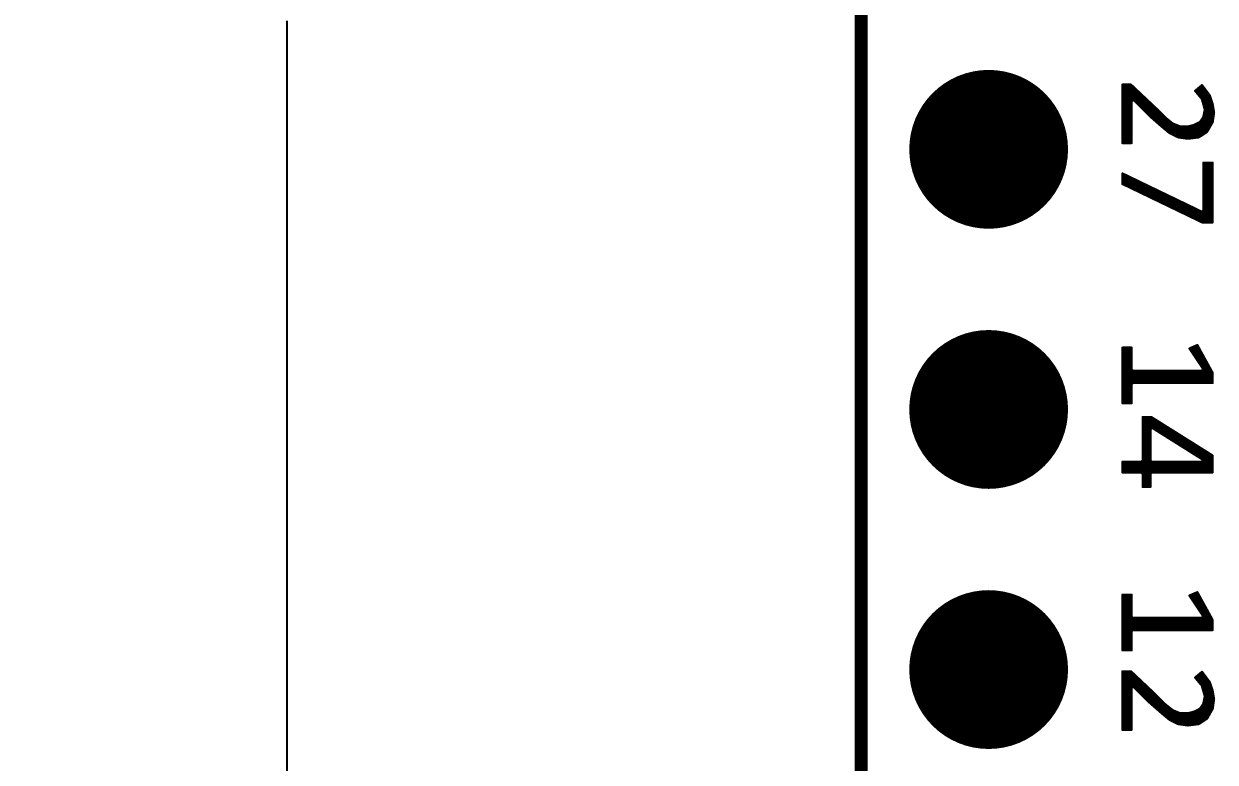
# Model space of a CAD drawing. Extents: x 491.8 to 537.2, y 395.3 to 465.5.
# Drawn here: x 491.82 to 503.46, y 415.63 to 422.84 of the extents above; entities that cross this region are included whole.
import ezdxf

# ---------------------------------------------------------------- set-up
doc = ezdxf.new("R2010")
doc.units = 0
doc.header["$MEASUREMENT"] = 0
doc.layers.get('0').update_dxf_attribs({"linetype": 'CONTINUOUS'})
doc.layers.get('Defpoints').update_dxf_attribs({"linetype": 'CONTINUOUS'})
doc.layers.add('SILKSCREENTOP_P', color=251, linetype='CONTINUOUS')
doc.styles.get("Standard").update_dxf_attribs({"font": 'arial.ttf'})
doc.dimstyles.get("Standard").update_dxf_attribs({"dimtxt": 1.5, "dimasz": 1.5, "dimexe": 0.18, "dimexo": 0, "dimgap": 0.5, "dimtad": 0, "dimtih": 1, "dimtoh": 1, "dimzin": 0, "dimdsep": 46, "dimtxsty": 'Standard', "dimcen": 0.09, "dimadec": 0, "dimazin": 0, "dimtfac": 1, "dimtofl": 0, "dimtmove": 2, "dimatfit": 3, "dimfxl": 1, "dimtolj": 1, "dimtzin": 0, "dimarcsym": 0})

# ---------------------------------------------------------------- blocks, each defined once
blk = doc.blocks.new('ROUND_1')
at = {"const_width": 0.0127}
blk.add_lwpolyline([(-0.00635, 0, 1), (0.00635, 0, 1)], format="xyb", close=True, dxfattribs=at)
blk = doc.blocks.new('ROUND_370')
at = {"const_width": 0.77546}
blk.add_lwpolyline([(-0.38773, 0, 1), (0.38773, 0, 1)], format="xyb", close=True, dxfattribs=at)
blk = doc.blocks.new('*D53')
at = {"color": 0, "linetype": 'Continuous', "lineweight": -2}
for p, q in [((501.032, 448.26), (494.215, 448.26)), ((494.395, 446.76), (494.395, 425.396)), ((494.395, 401.5), (494.395, 422.864)), ((501.032, 400), (494.215, 400))]:
    blk.add_line(p, q, dxfattribs=at)
at = {"color": 0, "linetype": 'Continuous'}
for points in [[(494.145, 446.76), (494.645, 446.76), (494.395, 448.26)], [(494.145, 401.5), (494.645, 401.5), (494.395, 400)]]:
    blk.add_solid(points, dxfattribs=at)
at = {"layer": 'Defpoints', "color": 0, "linetype": 'Continuous'}
for p in [(501.032, 448.26), (494.395, 400), (501.032, 400)]:
    blk.add_point(p, dxfattribs=at)
at = {"color": 0, "linetype": 'Continuous', "insert": (494.395, 424.13), "char_height": 1.5, "attachment_point": 5}
blk.add_mtext('\\A1;48.26', dxfattribs=at)

msp = doc.modelspace()

# ---------------------------------------------------------------- linework, layer by layer
at = {"const_width": 0.127}
msp.add_lwpolyline([(500.000016, 400.99996), (500.000016, 447.259964)], dxfattribs=at)
at = {"layer": 'SILKSCREENTOP_P', "const_width": 0.0254}
for points in [[(502.633742, 422.240456), (502.552716, 422.240456)], [(502.552716, 422.240456), (502.552716, 421.673274)], [(502.5644, 421.673274), (502.5644, 422.240456)], [(502.5898, 421.673274), (502.5898, 422.240456)], [(502.6152, 421.673274), (502.6152, 422.240456)], [(502.869708, 422.018206), (502.633742, 422.240456)], [(502.6406, 422.08704), (502.6406, 422.234106)], [(503.328178, 422.234868), (503.263408, 422.18102)], [(503.3264, 422.105328), (503.3264, 422.233598)], [(503.403616, 422.134284), (503.328178, 422.234868)], [(502.666, 422.088818), (502.666, 422.21023)], [(502.6914, 422.063418), (502.6914, 422.186354)], [(502.7168, 422.038018), (502.7168, 422.162224)], [(502.7422, 422.012618), (502.7422, 422.138348)], [(502.7676, 421.987218), (502.7676, 422.114472)], [(503.263408, 422.18102), (503.325892, 422.10609)], [(503.2756, 422.166542), (503.2756, 422.19118)], [(503.301, 422.136062), (503.301, 422.212262)], [(503.3518, 422.019222), (503.3518, 422.203372)], [(503.3772, 421.782494), (503.3772, 422.169336)], [(503.4026, 421.826944), (503.4026, 422.135554)], [(503.430794, 422.052496), (503.403616, 422.134284)], [(502.640092, 422.083992), (502.661936, 422.092882)], [(502.640092, 421.673274), (502.640092, 422.083992)], [(502.661936, 422.092882), (502.816876, 421.937942)], [(502.793, 421.961818), (502.793, 422.090596)], [(502.8184, 421.936418), (502.8184, 422.06672)], [(502.8438, 421.91432), (502.8438, 422.042844)], [(502.8692, 421.891968), (502.8692, 422.018968)], [(502.968514, 421.919654), (502.869708, 422.018206)], [(503.325892, 422.10609), (503.328432, 422.101518)], [(503.328432, 422.101518), (503.356626, 422.002712)], [(503.35688, 421.996616), (503.342656, 421.926258)], [(503.356626, 422.002712), (503.35688, 421.996616)], [(503.428, 421.871394), (503.428, 422.060878)], [(503.444256, 421.970962), (503.430794, 422.052496)], [(502.816876, 421.937942), (502.929144, 421.839644)], [(502.8946, 421.86987), (502.8946, 421.993568)], [(502.92, 421.847518), (502.92, 421.968168)], [(502.9454, 421.826182), (502.9454, 421.942768)], [(502.96953, 421.918638), (502.968514, 421.919654)], [(503.040142, 421.86225), (502.96953, 421.918638)], [(502.9708, 421.804846), (502.9708, 421.917622)], [(502.9962, 421.783764), (502.9962, 421.897302)], [(503.312684, 421.879268), (503.307604, 421.87495)], [(503.340878, 421.921686), (503.312684, 421.879268)], [(503.3264, 421.748458), (503.3264, 421.900096)], [(503.342656, 421.926258), (503.340878, 421.921686)], [(503.3518, 421.765476), (503.3518, 421.971724)], [(503.430794, 421.876474), (503.444256, 421.970962)], [(502.929144, 421.839644), (503.01271, 421.770048)], [(503.01271, 421.770048), (503.094244, 421.729408)], [(503.0216, 421.765476), (503.0216, 421.876982)], [(503.04319, 421.860472), (503.040142, 421.86225)], [(503.113802, 421.832278), (503.04319, 421.860472)], [(503.047, 421.752776), (503.047, 421.858948)], [(503.0724, 421.740076), (503.0724, 421.848788)], [(503.0978, 421.728646), (503.0978, 421.838628)], [(503.118628, 421.831262), (503.113802, 421.832278)], [(503.188986, 421.831262), (503.118628, 421.831262)], [(503.1232, 421.72509), (503.1232, 421.831262)], [(503.1486, 421.721534), (503.1486, 421.831262)], [(503.174, 421.717978), (503.174, 421.831262)], [(503.192288, 421.83177), (503.188986, 421.831262)], [(503.248676, 421.84574), (503.192288, 421.83177)], [(503.1994, 421.716962), (503.1994, 421.833548)], [(503.2248, 421.720264), (503.2248, 421.839898)], [(503.251216, 421.846756), (503.248676, 421.84574)], [(503.2502, 421.723312), (503.2502, 421.846248)], [(503.307604, 421.87495), (503.251216, 421.846756)], [(503.2756, 421.726614), (503.2756, 421.858948)], [(503.297444, 421.729154), (503.3772, 421.78224)], [(503.301, 421.731694), (503.301, 421.871648)], [(503.3772, 421.78224), (503.430794, 421.876474)], [(502.552716, 421.673274), (502.640092, 421.673274)], [(503.094244, 421.729408), (503.18924, 421.715692)], [(503.18924, 421.715692), (503.297444, 421.729154)], [(503.430286, 421.478456), (503.34291, 421.478456)], [(503.34291, 421.478456), (503.34291, 421.01135)], [(503.3518, 420.89705), (503.3518, 421.478456)], [(503.3772, 420.89705), (503.3772, 421.478456)], [(503.4026, 420.89705), (503.4026, 421.478456)], [(503.428, 420.89705), (503.428, 421.478456)], [(503.430286, 420.89705), (503.430286, 421.478456)], [(503.324622, 420.99992), (502.552716, 421.372284)], [(502.552716, 421.372284), (502.552716, 421.273478)], [(502.5644, 421.26789), (502.5644, 421.366696)], [(502.5898, 421.255444), (502.5898, 421.35425)], [(502.6152, 421.243252), (502.6152, 421.342058)], [(502.6406, 421.23106), (502.6406, 421.329866)], [(502.666, 421.218868), (502.666, 421.317674)], [(502.6914, 421.206422), (502.6914, 421.305228)], [(502.552716, 421.273478), (503.333004, 420.89705)], [(502.7168, 421.19423), (502.7168, 421.293036)], [(502.7422, 421.182038), (502.7422, 421.280844)], [(502.7676, 421.169846), (502.7676, 421.268652)], [(502.793, 421.157654), (502.793, 421.25646)], [(502.8184, 421.145208), (502.8184, 421.244014)], [(502.8438, 421.133016), (502.8438, 421.231822)], [(502.8692, 421.120824), (502.8692, 421.21963)], [(502.8946, 421.108632), (502.8946, 421.207438)], [(502.92, 421.09644), (502.92, 421.195246)], [(502.9454, 421.083994), (502.9454, 421.1828)], [(502.9708, 421.071802), (502.9708, 421.170608)], [(502.9962, 421.05961), (502.9962, 421.158416)], [(503.0216, 421.047418), (503.0216, 421.146224)], [(503.047, 421.034972), (503.047, 421.133778)], [(503.0724, 421.02278), (503.0724, 421.121586)], [(503.0978, 421.010588), (503.0978, 421.109394)], [(503.1232, 420.998396), (503.1232, 421.097202)], [(503.1486, 420.986204), (503.1486, 421.08501)], [(503.174, 420.973758), (503.174, 421.072564)], [(503.1994, 420.961566), (503.1994, 421.060372)], [(503.2248, 420.949374), (503.2248, 421.04818)], [(503.2502, 420.937182), (503.2502, 421.035988)], [(503.2756, 420.92499), (503.2756, 421.023796)], [(503.301, 420.912544), (503.301, 421.01135)], [(503.34291, 421.01135), (503.324622, 420.99992)], [(503.3264, 420.900352), (503.3264, 420.999412)], [(503.333004, 420.89705), (503.430286, 420.89705)], [(502.640092, 419.672262), (502.552716, 419.672262)], [(502.552716, 419.672262), (502.552716, 419.133274)], [(502.5644, 419.133274), (502.5644, 419.672262)], [(502.5898, 419.133274), (502.5898, 419.672262)], [(502.6152, 419.133274), (502.6152, 419.672262)], [(502.640092, 419.459156), (502.640092, 419.672262)], [(503.282204, 419.6969), (503.208036, 419.66515)], [(503.2248, 419.640258), (503.2248, 419.672262)], [(503.2502, 419.602158), (503.2502, 419.683184)], [(503.2756, 419.564058), (503.2756, 419.694106)], [(503.430286, 419.42766), (503.282204, 419.6969)], [(503.208036, 419.66515), (503.340878, 419.466268)], [(503.301, 419.525958), (503.301, 419.663118)], [(503.3264, 419.487858), (503.3264, 419.61689)], [(503.3518, 419.330886), (503.3518, 419.570662)], [(502.652792, 419.446456), (502.640092, 419.459156)], [(502.6406, 419.321234), (502.6406, 419.456108)], [(503.33021, 419.446456), (502.652792, 419.446456)], [(502.666, 419.330886), (502.666, 419.446456)], [(502.6914, 419.330886), (502.6914, 419.446456)], [(502.7168, 419.330886), (502.7168, 419.446456)], [(502.7422, 419.330886), (502.7422, 419.446456)], [(502.7676, 419.330886), (502.7676, 419.446456)], [(502.793, 419.330886), (502.793, 419.446456)], [(502.8184, 419.330886), (502.8184, 419.446456)], [(502.8438, 419.330886), (502.8438, 419.446456)], [(502.8692, 419.330886), (502.8692, 419.446456)], [(502.8946, 419.330886), (502.8946, 419.446456)], [(502.92, 419.330886), (502.92, 419.446456)], [(502.9454, 419.330886), (502.9454, 419.446456)], [(502.9708, 419.330886), (502.9708, 419.446456)], [(502.9962, 419.330886), (502.9962, 419.446456)], [(503.0216, 419.330886), (503.0216, 419.446456)], [(503.047, 419.330886), (503.047, 419.446456)], [(503.0724, 419.330886), (503.0724, 419.446456)], [(503.0978, 419.330886), (503.0978, 419.446456)], [(503.1232, 419.330886), (503.1232, 419.446456)], [(503.1486, 419.330886), (503.1486, 419.446456)], [(503.174, 419.330886), (503.174, 419.446456)], [(503.1994, 419.330886), (503.1994, 419.446456)], [(503.2248, 419.330886), (503.2248, 419.446456)], [(503.2502, 419.330886), (503.2502, 419.446456)], [(503.2756, 419.330886), (503.2756, 419.446456)], [(503.301, 419.330886), (503.301, 419.446456)], [(503.3264, 419.330886), (503.3264, 419.446456)], [(503.340878, 419.466268), (503.33021, 419.446456)], [(503.3772, 419.330886), (503.3772, 419.524434)], [(503.4026, 419.330886), (503.4026, 419.478206)], [(502.640092, 419.318186), (502.652792, 419.330886)], [(502.652792, 419.330886), (503.430286, 419.330886)], [(503.428, 419.330886), (503.428, 419.432232)], [(503.430286, 419.330886), (503.430286, 419.42766)], [(502.640092, 419.133274), (502.640092, 419.318186)], [(502.552716, 419.133274), (502.640092, 419.133274)], [(502.832624, 418.994844), (502.750328, 418.994844)], [(502.750328, 418.994844), (502.750328, 418.570156)], [(502.7676, 418.314886), (502.7676, 418.994844)], [(502.793, 418.314886), (502.793, 418.994844)], [(502.8184, 418.314886), (502.8184, 418.994844)], [(503.430286, 418.619686), (502.832624, 418.994844)], [(502.8438, 418.890958), (502.8438, 418.987986)], [(502.8692, 418.874956), (502.8692, 418.971984)], [(502.823734, 418.880544), (502.843038, 418.891466)], [(502.823734, 418.570156), (502.823734, 418.880544)], [(502.843038, 418.891466), (503.337068, 418.581078)], [(502.8946, 418.858954), (502.8946, 418.955982)], [(502.92, 418.842952), (502.92, 418.940234)], [(502.9454, 418.827204), (502.9454, 418.924232)], [(502.9708, 418.811202), (502.9708, 418.90823)], [(502.9962, 418.7952), (502.9962, 418.892228)], [(503.0216, 418.779198), (503.0216, 418.876226)], [(503.047, 418.763196), (503.047, 418.860478)], [(503.0724, 418.747194), (503.0724, 418.844476)], [(503.0978, 418.731192), (503.0978, 418.828474)], [(503.1232, 418.715444), (503.1232, 418.812472)], [(503.1486, 418.699442), (503.1486, 418.79647)], [(503.174, 418.68344), (503.174, 418.780722)], [(503.1994, 418.667438), (503.1994, 418.76472)], [(503.2248, 418.651436), (503.2248, 418.748718)], [(503.2502, 418.635434), (503.2502, 418.732716)], [(503.2756, 418.619432), (503.2756, 418.716968)], [(503.301, 418.603684), (503.301, 418.700966)], [(503.3264, 418.587682), (503.3264, 418.684964)], [(503.3518, 418.455856), (503.3518, 418.668962)], [(503.3772, 418.455856), (503.3772, 418.65296)], [(503.4026, 418.455856), (503.4026, 418.637212)], [(503.428, 418.455856), (503.428, 418.62121)], [(502.737628, 418.557456), (502.552716, 418.557456)], [(502.552716, 418.557456), (502.552716, 418.455856)], [(502.5644, 418.455856), (502.5644, 418.557456)], [(502.5898, 418.455856), (502.5898, 418.557456)], [(502.6152, 418.455856), (502.6152, 418.557456)], [(502.6406, 418.455856), (502.6406, 418.557456)], [(502.666, 418.455856), (502.666, 418.557456)], [(502.6914, 418.455856), (502.6914, 418.557456)], [(502.7168, 418.455856), (502.7168, 418.557456)], [(502.750328, 418.570156), (502.737628, 418.557456)], [(502.7422, 418.455094), (502.7422, 418.558472)], [(502.836434, 418.557456), (502.823734, 418.570156)], [(503.33021, 418.557456), (502.836434, 418.557456)], [(502.8438, 418.455856), (502.8438, 418.557456)], [(502.8692, 418.455856), (502.8692, 418.557456)], [(502.8946, 418.455856), (502.8946, 418.557456)], [(502.92, 418.455856), (502.92, 418.557456)], [(502.9454, 418.455856), (502.9454, 418.557456)], [(502.9708, 418.455856), (502.9708, 418.557456)], [(502.9962, 418.455856), (502.9962, 418.557456)], [(503.0216, 418.455856), (503.0216, 418.557456)], [(503.047, 418.455856), (503.047, 418.557456)], [(503.0724, 418.455856), (503.0724, 418.557456)], [(503.0978, 418.455856), (503.0978, 418.557456)], [(503.1232, 418.455856), (503.1232, 418.557456)], [(503.1486, 418.455856), (503.1486, 418.557456)], [(503.174, 418.455856), (503.174, 418.557456)], [(503.1994, 418.455856), (503.1994, 418.557456)], [(503.2248, 418.455856), (503.2248, 418.557456)], [(503.2502, 418.455856), (503.2502, 418.557456)], [(503.2756, 418.455856), (503.2756, 418.557456)], [(503.301, 418.455856), (503.301, 418.557456)], [(503.3264, 418.455856), (503.3264, 418.557456)], [(503.337068, 418.581078), (503.33021, 418.557456)], [(503.430286, 418.455856), (503.430286, 418.619686)], [(502.552716, 418.455856), (502.737628, 418.455856)], [(502.737628, 418.455856), (502.750328, 418.443156)], [(502.750328, 418.443156), (502.750328, 418.314886)], [(502.823734, 418.443156), (502.836434, 418.455856)], [(502.823734, 418.314886), (502.823734, 418.443156)], [(502.836434, 418.455856), (503.430286, 418.455856)], [(502.750328, 418.314886), (502.823734, 418.314886)], [(502.640092, 417.259262), (502.552716, 417.259262)], [(502.552716, 417.259262), (502.552716, 416.720274)], [(502.5644, 416.720274), (502.5644, 417.259262)], [(502.5898, 416.720274), (502.5898, 417.259262)], [(502.6152, 416.720274), (502.6152, 417.259262)], [(502.640092, 417.046156), (502.640092, 417.259262)], [(503.282204, 417.2839), (503.208036, 417.25215)], [(503.208036, 417.25215), (503.340878, 417.053268)], [(503.2248, 417.227258), (503.2248, 417.259262)], [(503.2502, 417.189158), (503.2502, 417.270184)], [(503.2756, 417.151058), (503.2756, 417.281106)], [(503.430286, 417.01466), (503.282204, 417.2839)], [(503.301, 417.112958), (503.301, 417.250118)], [(503.3264, 417.074858), (503.3264, 417.20389)], [(503.3518, 416.917886), (503.3518, 417.157662)], [(503.3772, 416.917886), (503.3772, 417.111434)], [(502.652792, 417.033456), (502.640092, 417.046156)], [(502.6406, 416.908234), (502.6406, 417.043108)], [(503.33021, 417.033456), (502.652792, 417.033456)], [(502.666, 416.917886), (502.666, 417.033456)], [(502.6914, 416.917886), (502.6914, 417.033456)], [(502.7168, 416.917886), (502.7168, 417.033456)], [(502.7422, 416.917886), (502.7422, 417.033456)], [(502.7676, 416.917886), (502.7676, 417.033456)], [(502.793, 416.917886), (502.793, 417.033456)], [(502.8184, 416.917886), (502.8184, 417.033456)], [(502.8438, 416.917886), (502.8438, 417.033456)], [(502.8692, 416.917886), (502.8692, 417.033456)], [(502.8946, 416.917886), (502.8946, 417.033456)], [(502.92, 416.917886), (502.92, 417.033456)], [(502.9454, 416.917886), (502.9454, 417.033456)], [(502.9708, 416.917886), (502.9708, 417.033456)], [(502.9962, 416.917886), (502.9962, 417.033456)], [(503.0216, 416.917886), (503.0216, 417.033456)], [(503.047, 416.917886), (503.047, 417.033456)], [(503.0724, 416.917886), (503.0724, 417.033456)], [(503.0978, 416.917886), (503.0978, 417.033456)], [(503.1232, 416.917886), (503.1232, 417.033456)], [(503.1486, 416.917886), (503.1486, 417.033456)], [(503.174, 416.917886), (503.174, 417.033456)], [(503.1994, 416.917886), (503.1994, 417.033456)], [(503.2248, 416.917886), (503.2248, 417.033456)], [(503.2502, 416.917886), (503.2502, 417.033456)], [(503.2756, 416.917886), (503.2756, 417.033456)], [(503.301, 416.917886), (503.301, 417.033456)], [(503.3264, 416.917886), (503.3264, 417.033456)], [(503.340878, 417.053268), (503.33021, 417.033456)], [(503.4026, 416.917886), (503.4026, 417.065206)], [(503.428, 416.917886), (503.428, 417.019232)], [(503.430286, 416.917886), (503.430286, 417.01466)], [(502.640092, 416.905186), (502.652792, 416.917886)], [(502.640092, 416.720274), (502.640092, 416.905186)], [(502.652792, 416.917886), (503.430286, 416.917886)], [(502.552716, 416.720274), (502.640092, 416.720274)], [(502.633742, 416.511486), (502.552716, 416.511486)], [(502.552716, 416.511486), (502.552716, 415.94405)], [(502.5644, 415.94405), (502.5644, 416.511486)], [(502.5898, 415.94405), (502.5898, 416.511486)], [(502.6152, 415.94405), (502.6152, 416.511486)], [(502.869708, 416.289236), (502.633742, 416.511486)], [(502.6406, 416.35807), (502.6406, 416.504882)], [(502.666, 416.359594), (502.666, 416.481006)], [(502.6914, 416.334194), (502.6914, 416.45713)], [(502.7168, 416.308794), (502.7168, 416.433254)], [(503.328178, 416.505898), (503.263408, 416.45205)], [(503.263408, 416.45205), (503.325892, 416.37712)], [(503.2756, 416.437318), (503.2756, 416.461956)], [(503.301, 416.406838), (503.301, 416.483292)], [(503.3264, 416.376358), (503.3264, 416.504374)], [(503.403616, 416.405314), (503.328178, 416.505898)], [(503.3518, 416.290252), (503.3518, 416.474148)], [(503.3772, 416.05327), (503.3772, 416.440366)], [(502.640092, 416.354768), (502.661936, 416.363658)], [(502.640092, 415.94405), (502.640092, 416.354768)], [(502.661936, 416.363658), (502.816876, 416.208718)], [(502.7422, 416.283394), (502.7422, 416.409378)], [(502.7676, 416.257994), (502.7676, 416.385502)], [(502.793, 416.232594), (502.793, 416.361626)], [(502.8184, 416.207448), (502.8184, 416.337496)], [(502.8438, 416.185096), (502.8438, 416.31362)], [(503.325892, 416.37712), (503.328432, 416.372294)], [(503.328432, 416.372294), (503.356626, 416.273488)], [(503.4026, 416.09772), (503.4026, 416.40633)], [(503.430794, 416.323526), (503.403616, 416.405314)], [(503.428, 416.14217), (503.428, 416.331654)], [(503.444256, 416.241738), (503.430794, 416.323526)], [(502.816876, 416.208718), (502.929144, 416.11042)], [(502.8692, 416.162998), (502.8692, 416.289744)], [(502.968514, 416.190684), (502.869708, 416.289236)], [(502.8946, 416.140646), (502.8946, 416.264344)], [(502.92, 416.118548), (502.92, 416.238944)], [(502.9454, 416.096958), (502.9454, 416.213544)], [(502.96953, 416.189668), (502.968514, 416.190684)], [(503.040142, 416.13328), (502.96953, 416.189668)], [(502.9708, 416.075876), (502.9708, 416.188652)], [(503.340878, 416.192462), (503.312684, 416.150298)], [(503.342656, 416.197034), (503.340878, 416.192462)], [(503.35688, 416.267646), (503.342656, 416.197034)], [(503.3518, 416.036252), (503.3518, 416.242754)], [(503.356626, 416.273488), (503.35688, 416.267646)], [(503.430794, 416.14725), (503.444256, 416.241738)], [(502.929144, 416.11042), (503.01271, 416.040824)], [(502.9962, 416.05454), (502.9962, 416.168332)], [(503.0216, 416.036506), (503.0216, 416.148012)], [(503.04319, 416.131248), (503.040142, 416.13328)], [(503.113802, 416.103054), (503.04319, 416.131248)], [(503.047, 416.023806), (503.047, 416.129724)], [(503.0724, 416.011106), (503.0724, 416.119564)], [(503.0978, 415.999676), (503.0978, 416.109404)], [(503.118628, 416.102292), (503.113802, 416.103054)], [(503.188986, 416.102292), (503.118628, 416.102292)], [(503.1232, 415.99612), (503.1232, 416.102292)], [(503.1486, 415.99231), (503.1486, 416.102292)], [(503.174, 415.988754), (503.174, 416.102292)], [(503.192288, 416.102546), (503.188986, 416.102292)], [(503.248676, 416.11677), (503.192288, 416.102546)], [(503.1994, 415.987738), (503.1994, 416.104324)], [(503.2248, 415.99104), (503.2248, 416.110674)], [(503.251216, 416.117532), (503.248676, 416.11677)], [(503.2502, 415.994088), (503.2502, 416.117278)], [(503.307604, 416.14598), (503.251216, 416.117532)], [(503.2756, 415.99739), (503.2756, 416.129724)], [(503.301, 416.00247), (503.301, 416.142424)], [(503.312684, 416.150298), (503.307604, 416.14598)], [(503.3264, 416.019488), (503.3264, 416.170872)], [(503.3772, 416.05327), (503.430794, 416.14725)], [(503.01271, 416.040824), (503.094244, 416.000184)], [(503.094244, 416.000184), (503.18924, 415.986468)], [(503.18924, 415.986468), (503.297444, 416.000184)], [(503.297444, 416.000184), (503.3772, 416.05327)], [(502.552716, 415.94405), (502.640092, 415.94405)]]:
    msp.add_lwpolyline(points, dxfattribs=at)

# ---------------------------------------------------------------- block references
for p in [(501.244616, 421.610282), (501.244616, 419.070282), (501.244616, 416.530282)]:
    msp.add_blockref('ROUND_370', p)
at = {"layer": 'SILKSCREENTOP_P'}
for p in [(502.552716, 422.240456), (502.5644, 422.240456), (502.5898, 422.240456), (502.6152, 422.240456), (502.633742, 422.240456), (502.6406, 422.234106), (503.3264, 422.233598), (503.328178, 422.234868), (502.666, 422.21023), (502.6914, 422.186354), (502.7168, 422.162224), (502.7422, 422.138348), (502.7676, 422.114472), (503.263408, 422.18102), (503.2756, 422.19118), (503.2756, 422.166542), (503.301, 422.212262), (503.301, 422.136062), (503.3518, 422.203372), (503.3772, 422.169336), (503.4026, 422.135554), (503.403616, 422.134284), (502.640092, 422.083992), (502.6406, 422.08704), (502.661936, 422.092882), (502.666, 422.088818), (502.6914, 422.063418), (502.7168, 422.038018), (502.7422, 422.012618), (502.793, 422.090596), (502.8184, 422.06672), (502.8438, 422.042844), (502.8692, 422.018968), (502.869708, 422.018206), (503.325892, 422.10609), (503.3264, 422.105328), (503.328432, 422.101518), (503.3518, 422.019222), (503.356626, 422.002712), (503.35688, 421.996616), (503.428, 422.060878), (503.430794, 422.052496), (502.7676, 421.987218), (502.793, 421.961818), (502.816876, 421.937942), (502.8184, 421.936418), (502.8438, 421.91432), (502.8692, 421.891968), (502.8946, 421.993568), (502.92, 421.968168), (502.9454, 421.942768), (502.968514, 421.919654), (502.96953, 421.918638), (502.9708, 421.917622), (502.9962, 421.897302), (503.312684, 421.879268), (503.3264, 421.900096), (503.340878, 421.921686), (503.342656, 421.926258), (503.3518, 421.971724), (503.444256, 421.970962), (503.444256, 421.970962), (502.8946, 421.86987), (502.92, 421.847518), (502.929144, 421.839644), (502.9454, 421.826182), (502.9708, 421.804846), (502.9962, 421.783764), (503.01271, 421.770048), (503.0216, 421.876982), (503.0216, 421.765476), (503.040142, 421.86225), (503.04319, 421.860472), (503.047, 421.858948), (503.0724, 421.848788), (503.0978, 421.838628), (503.113802, 421.832278), (503.118628, 421.831262), (503.1232, 421.831262), (503.1486, 421.831262), (503.174, 421.831262), (503.188986, 421.831262), (503.192288, 421.83177), (503.1994, 421.833548), (503.2248, 421.839898), (503.248676, 421.84574), (503.2502, 421.846248), (503.251216, 421.846756), (503.2756, 421.858948), (503.301, 421.871648), (503.307604, 421.87495), (503.3518, 421.765476), (503.3772, 421.782494), (503.3772, 421.78224), (503.4026, 421.826944), (503.428, 421.871394), (503.430794, 421.876474), (502.552716, 421.673274), (502.5644, 421.673274), (502.5898, 421.673274), (502.6152, 421.673274), (502.640092, 421.673274), (503.047, 421.752776), (503.0724, 421.740076), (503.094244, 421.729408), (503.094244, 421.729408), (503.0978, 421.728646), (503.1232, 421.72509), (503.1486, 421.721534), (503.174, 421.717978), (503.18924, 421.715692), (503.1994, 421.716962), (503.2248, 421.720264), (503.2502, 421.723312), (503.2756, 421.726614), (503.297444, 421.729154), (503.301, 421.731694), (503.3264, 421.748458), (503.34291, 421.478456), (503.3518, 421.478456), (503.3772, 421.478456), (503.4026, 421.478456), (503.428, 421.478456), (503.430286, 421.478456), (503.430286, 421.478456), (502.552716, 421.372284), (502.5644, 421.366696), (502.5898, 421.35425), (502.6152, 421.342058), (502.6406, 421.329866), (502.666, 421.317674), (502.6914, 421.305228), (502.552716, 421.273478), (502.5644, 421.26789), (502.5898, 421.255444), (502.6152, 421.243252), (502.6406, 421.23106), (502.666, 421.218868), (502.6914, 421.206422), (502.7168, 421.293036), (502.7168, 421.19423), (502.7422, 421.280844), (502.7422, 421.182038), (502.7676, 421.268652), (502.793, 421.25646), (502.8184, 421.244014), (502.8438, 421.231822), (502.8692, 421.21963), (502.8946, 421.207438), (502.92, 421.195246), (502.9454, 421.1828), (502.7676, 421.169846), (502.793, 421.157654), (502.8184, 421.145208), (502.8438, 421.133016), (502.8692, 421.120824), (502.8946, 421.108632), (502.92, 421.09644), (502.9454, 421.083994), (502.9708, 421.170608), (502.9708, 421.071802), (502.9962, 421.158416), (503.0216, 421.146224), (503.047, 421.133778), (503.0724, 421.121586), (503.0978, 421.109394), (503.1232, 421.097202), (503.1486, 421.08501), (503.174, 421.072564), (502.9962, 421.05961), (503.0216, 421.047418), (503.047, 421.034972), (503.0724, 421.02278), (503.0978, 421.010588), (503.1232, 420.998396), (503.1486, 420.986204), (503.174, 420.973758), (503.1994, 421.060372), (503.1994, 420.961566), (503.2248, 421.04818), (503.2248, 420.949374), (503.2502, 421.035988), (503.2756, 421.023796), (503.301, 421.01135), (503.324622, 420.99992), (503.3264, 420.999412), (503.34291, 421.01135), (503.2502, 420.937182), (503.2756, 420.92499), (503.301, 420.912544), (503.3264, 420.900352), (503.333004, 420.89705), (503.3518, 420.89705), (503.3772, 420.89705), (503.4026, 420.89705), (503.428, 420.89705), (503.430286, 420.89705), (502.552716, 419.672262), (502.5644, 419.672262), (502.5898, 419.672262), (502.6152, 419.672262), (502.640092, 419.672262), (503.2248, 419.672262), (503.2502, 419.683184), (503.2756, 419.694106), (503.282204, 419.6969), (503.208036, 419.66515), (503.2248, 419.640258), (503.2502, 419.602158), (503.2756, 419.564058), (503.301, 419.663118), (503.3264, 419.61689), (503.3518, 419.570662), (502.640092, 419.459156), (502.6406, 419.456108), (502.652792, 419.446456), (502.666, 419.446456), (502.6914, 419.446456), (502.7168, 419.446456), (502.7422, 419.446456), (502.7676, 419.446456), (502.793, 419.446456), (502.8184, 419.446456), (502.8438, 419.446456), (502.8692, 419.446456), (502.8946, 419.446456), (502.92, 419.446456), (502.9454, 419.446456), (502.9708, 419.446456), (502.9962, 419.446456), (503.0216, 419.446456), (503.047, 419.446456), (503.0724, 419.446456), (503.0978, 419.446456), (503.1232, 419.446456), (503.1486, 419.446456), (503.174, 419.446456), (503.1994, 419.446456), (503.2248, 419.446456), (503.2502, 419.446456), (503.2756, 419.446456), (503.301, 419.525958), (503.301, 419.446456), (503.3264, 419.487858), (503.3264, 419.446456), (503.33021, 419.446456), (503.340878, 419.466268), (503.3772, 419.524434), (503.4026, 419.478206), (502.6406, 419.321234), (502.652792, 419.330886), (502.666, 419.330886), (502.6914, 419.330886), (502.7168, 419.330886), (502.7422, 419.330886), (502.7676, 419.330886), (502.793, 419.330886), (502.8184, 419.330886), (502.8438, 419.330886), (502.8692, 419.330886), (502.8946, 419.330886), (502.92, 419.330886), (502.9454, 419.330886), (502.9708, 419.330886), (502.9962, 419.330886), (503.0216, 419.330886), (503.047, 419.330886), (503.0724, 419.330886), (503.0978, 419.330886), (503.1232, 419.330886), (503.1486, 419.330886), (503.174, 419.330886), (503.1994, 419.330886), (503.2248, 419.330886), (503.2502, 419.330886), (503.2756, 419.330886), (503.301, 419.330886), (503.3264, 419.330886), (503.3518, 419.330886), (503.3772, 419.330886), (503.4026, 419.330886), (503.428, 419.432232), (503.428, 419.330886), (503.430286, 419.42766), (503.430286, 419.42766), (503.430286, 419.330886), (502.640092, 419.318186), (502.552716, 419.133274), (502.5644, 419.133274), (502.5898, 419.133274), (502.6152, 419.133274), (502.640092, 419.133274), (502.750328, 418.994844), (502.7676, 418.994844), (502.793, 418.994844), (502.8184, 418.994844), (502.832624, 418.994844), (502.8438, 418.987986), (502.8692, 418.971984), (502.823734, 418.880544), (502.843038, 418.891466), (502.8438, 418.890958), (502.8692, 418.874956), (502.8946, 418.955982), (502.8946, 418.858954), (502.92, 418.940234), (502.9454, 418.924232), (502.9708, 418.90823), (502.9962, 418.892228), (503.0216, 418.876226), (503.047, 418.860478), (502.92, 418.842952), (502.9454, 418.827204), (502.9708, 418.811202), (502.9962, 418.7952), (503.0216, 418.779198), (503.047, 418.763196), (503.0724, 418.844476), (503.0724, 418.747194), (503.0978, 418.828474), (503.1232, 418.812472), (503.1486, 418.79647), (503.174, 418.780722), (503.1994, 418.76472), (503.2248, 418.748718), (503.0978, 418.731192), (503.1232, 418.715444), (503.1486, 418.699442), (503.174, 418.68344), (503.1994, 418.667438), (503.2248, 418.651436), (503.2502, 418.732716), (503.2502, 418.635434), (503.2756, 418.716968), (503.301, 418.700966), (503.3264, 418.684964), (503.3518, 418.668962), (503.3772, 418.65296), (503.4026, 418.637212), (503.428, 418.62121), (502.552716, 418.557456), (502.5644, 418.557456), (502.5898, 418.557456), (502.6152, 418.557456), (502.6406, 418.557456), (502.666, 418.557456), (502.6914, 418.557456), (502.7168, 418.557456), (502.737628, 418.557456), (502.7422, 418.558472), (502.750328, 418.570156), (502.823734, 418.570156), (502.836434, 418.557456), (502.8438, 418.557456), (502.8692, 418.557456), (502.8946, 418.557456), (502.92, 418.557456), (502.9454, 418.557456), (502.9708, 418.557456), (502.9962, 418.557456), (503.0216, 418.557456), (503.047, 418.557456), (503.0724, 418.557456), (503.0978, 418.557456), (503.1232, 418.557456), (503.1486, 418.557456), (503.174, 418.557456), (503.1994, 418.557456), (503.2248, 418.557456), (503.2502, 418.557456), (503.2756, 418.619432), (503.2756, 418.557456), (503.301, 418.603684), (503.301, 418.557456), (503.3264, 418.587682), (503.3264, 418.557456), (503.33021, 418.557456), (503.33021, 418.557456), (503.337068, 418.581078), (503.430286, 418.619686), (503.430286, 418.619686), (502.552716, 418.455856), (502.5644, 418.455856), (502.5898, 418.455856), (502.6152, 418.455856), (502.6406, 418.455856), (502.666, 418.455856), (502.6914, 418.455856), (502.7168, 418.455856), (502.737628, 418.455856), (502.7422, 418.455094), (502.750328, 418.443156), (502.823734, 418.443156), (502.836434, 418.455856), (502.8438, 418.455856), (502.8692, 418.455856), (502.8946, 418.455856), (502.92, 418.455856), (502.9454, 418.455856), (502.9708, 418.455856), (502.9962, 418.455856), (503.0216, 418.455856), (503.047, 418.455856), (503.0724, 418.455856), (503.0978, 418.455856), (503.1232, 418.455856), (503.1486, 418.455856), (503.174, 418.455856), (503.1994, 418.455856), (503.2248, 418.455856), (503.2502, 418.455856), (503.2756, 418.455856), (503.301, 418.455856), (503.3264, 418.455856), (503.3518, 418.455856), (503.3772, 418.455856), (503.4026, 418.455856), (503.428, 418.455856), (503.430286, 418.455856), (502.750328, 418.314886), (502.7676, 418.314886), (502.793, 418.314886), (502.8184, 418.314886), (502.823734, 418.314886), (502.552716, 417.259262), (502.5644, 417.259262), (502.5898, 417.259262), (502.6152, 417.259262), (502.640092, 417.259262), (503.208036, 417.25215), (503.2248, 417.259262), (503.2248, 417.227258), (503.2502, 417.270184), (503.2756, 417.281106), (503.282204, 417.2839), (503.301, 417.250118), (503.2502, 417.189158), (503.2756, 417.151058), (503.301, 417.112958), (503.3264, 417.20389), (503.3518, 417.157662), (503.3772, 417.111434), (502.640092, 417.046156), (502.6406, 417.043108), (502.652792, 417.033456), (502.666, 417.033456), (502.6914, 417.033456), (502.7168, 417.033456), (502.7422, 417.033456), (502.7676, 417.033456), (502.793, 417.033456), (502.8184, 417.033456), (502.8438, 417.033456), (502.8692, 417.033456), (502.8946, 417.033456), (502.92, 417.033456), (502.9454, 417.033456), (502.9708, 417.033456), (502.9962, 417.033456), (503.0216, 417.033456), (503.047, 417.033456), (503.0724, 417.033456), (503.0978, 417.033456), (503.1232, 417.033456), (503.1486, 417.033456), (503.174, 417.033456), (503.1994, 417.033456), (503.2248, 417.033456), (503.2502, 417.033456), (503.2756, 417.033456), (503.301, 417.033456), (503.3264, 417.074858), (503.3264, 417.033456), (503.33021, 417.033456), (503.340878, 417.053268), (503.4026, 417.065206), (503.428, 417.019232), (503.430286, 417.01466), (503.430286, 417.01466), (502.640092, 416.905186), (502.6406, 416.908234), (502.652792, 416.917886), (502.666, 416.917886), (502.6914, 416.917886), (502.7168, 416.917886), (502.7422, 416.917886), (502.7676, 416.917886), (502.793, 416.917886), (502.8184, 416.917886), (502.8438, 416.917886), (502.8692, 416.917886), (502.8946, 416.917886), (502.92, 416.917886), (502.9454, 416.917886), (502.9708, 416.917886), (502.9962, 416.917886), (503.0216, 416.917886), (503.047, 416.917886), (503.0724, 416.917886), (503.0978, 416.917886), (503.1232, 416.917886), (503.1486, 416.917886), (503.174, 416.917886), (503.1994, 416.917886), (503.2248, 416.917886), (503.2502, 416.917886), (503.2756, 416.917886), (503.301, 416.917886), (503.3264, 416.917886), (503.3518, 416.917886), (503.3772, 416.917886), (503.4026, 416.917886), (503.428, 416.917886), (503.430286, 416.917886), (502.552716, 416.720274), (502.5644, 416.720274), (502.5898, 416.720274), (502.6152, 416.720274), (502.640092, 416.720274), (502.552716, 416.511486), (502.5644, 416.511486), (502.5898, 416.511486), (502.6152, 416.511486), (502.633742, 416.511486), (502.6406, 416.504882), (502.666, 416.481006), (502.6914, 416.45713), (502.7168, 416.433254), (503.263408, 416.45205), (503.2756, 416.461956), (503.2756, 416.437318), (503.301, 416.483292), (503.3264, 416.504374), (503.328178, 416.505898), (503.3518, 416.474148), (503.3772, 416.440366), (502.640092, 416.354768), (502.6406, 416.35807), (502.661936, 416.363658), (502.666, 416.359594), (502.6914, 416.334194), (502.7168, 416.308794), (502.7422, 416.409378), (502.7676, 416.385502), (502.793, 416.361626), (502.8184, 416.337496), (502.8438, 416.31362), (503.301, 416.406838), (503.325892, 416.37712), (503.3264, 416.376358), (503.328432, 416.372294), (503.4026, 416.40633), (503.403616, 416.405314), (503.428, 416.331654), (503.430794, 416.323526), (502.7422, 416.283394), (502.7676, 416.257994), (502.793, 416.232594), (502.816876, 416.208718), (502.8184, 416.207448), (502.8438, 416.185096), (502.8692, 416.289744), (502.869708, 416.289236), (502.8946, 416.264344), (502.92, 416.238944), (502.9454, 416.213544), (502.968514, 416.190684), (502.96953, 416.189668), (502.9708, 416.188652), (503.340878, 416.192462), (503.342656, 416.197034), (503.3518, 416.290252), (503.3518, 416.242754), (503.356626, 416.273488), (503.35688, 416.267646), (503.444256, 416.241738), (503.444256, 416.241738), (502.8692, 416.162998), (502.8946, 416.140646), (502.92, 416.118548), (502.929144, 416.11042), (502.9454, 416.096958), (502.9708, 416.075876), (502.9962, 416.168332), (503.0216, 416.148012), (503.040142, 416.13328), (503.04319, 416.131248), (503.047, 416.129724), (503.0724, 416.119564), (503.0978, 416.109404), (503.113802, 416.103054), (503.118628, 416.102292), (503.1232, 416.102292), (503.1486, 416.102292), (503.174, 416.102292), (503.188986, 416.102292), (503.192288, 416.102546), (503.1994, 416.104324), (503.2248, 416.110674), (503.248676, 416.11677), (503.2502, 416.117278), (503.251216, 416.117532), (503.2756, 416.129724), (503.301, 416.142424), (503.307604, 416.14598), (503.312684, 416.150298), (503.3264, 416.170872), (503.4026, 416.09772), (503.428, 416.14217), (503.430794, 416.14725), (502.9962, 416.05454), (503.01271, 416.040824), (503.0216, 416.036506), (503.047, 416.023806), (503.0724, 416.011106), (503.094244, 416.000184), (503.0978, 415.999676), (503.1232, 415.99612), (503.1486, 415.99231), (503.174, 415.988754), (503.18924, 415.986468), (503.1994, 415.987738), (503.2248, 415.99104), (503.2502, 415.994088), (503.2756, 415.99739), (503.297444, 416.000184), (503.301, 416.00247), (503.3264, 416.019488), (503.3518, 416.036252), (503.3772, 416.05327), (503.3772, 416.05327), (502.552716, 415.94405), (502.5644, 415.94405), (502.5898, 415.94405), (502.6152, 415.94405), (502.640092, 415.94405)]:
    msp.add_blockref('ROUND_1', p, dxfattribs=at)

# ---------------------------------------------------------------- dimensions: what is measured, and where the dimension line sits
at = {"linetype": 'Continuous'}
dim = msp.add_linear_dim(base=(494.395303, 399.999962), p1=(501.031764, 448.259962), p2=(501.031764, 399.999962), angle=90, dimstyle='Standard', dxfattribs=at)
dim.commit()
dim.dimension.update_dxf_attribs({"geometry": '*D53', "text_midpoint": (494.395303, 424.129962)})

doc.saveas('drawing.dxf')
